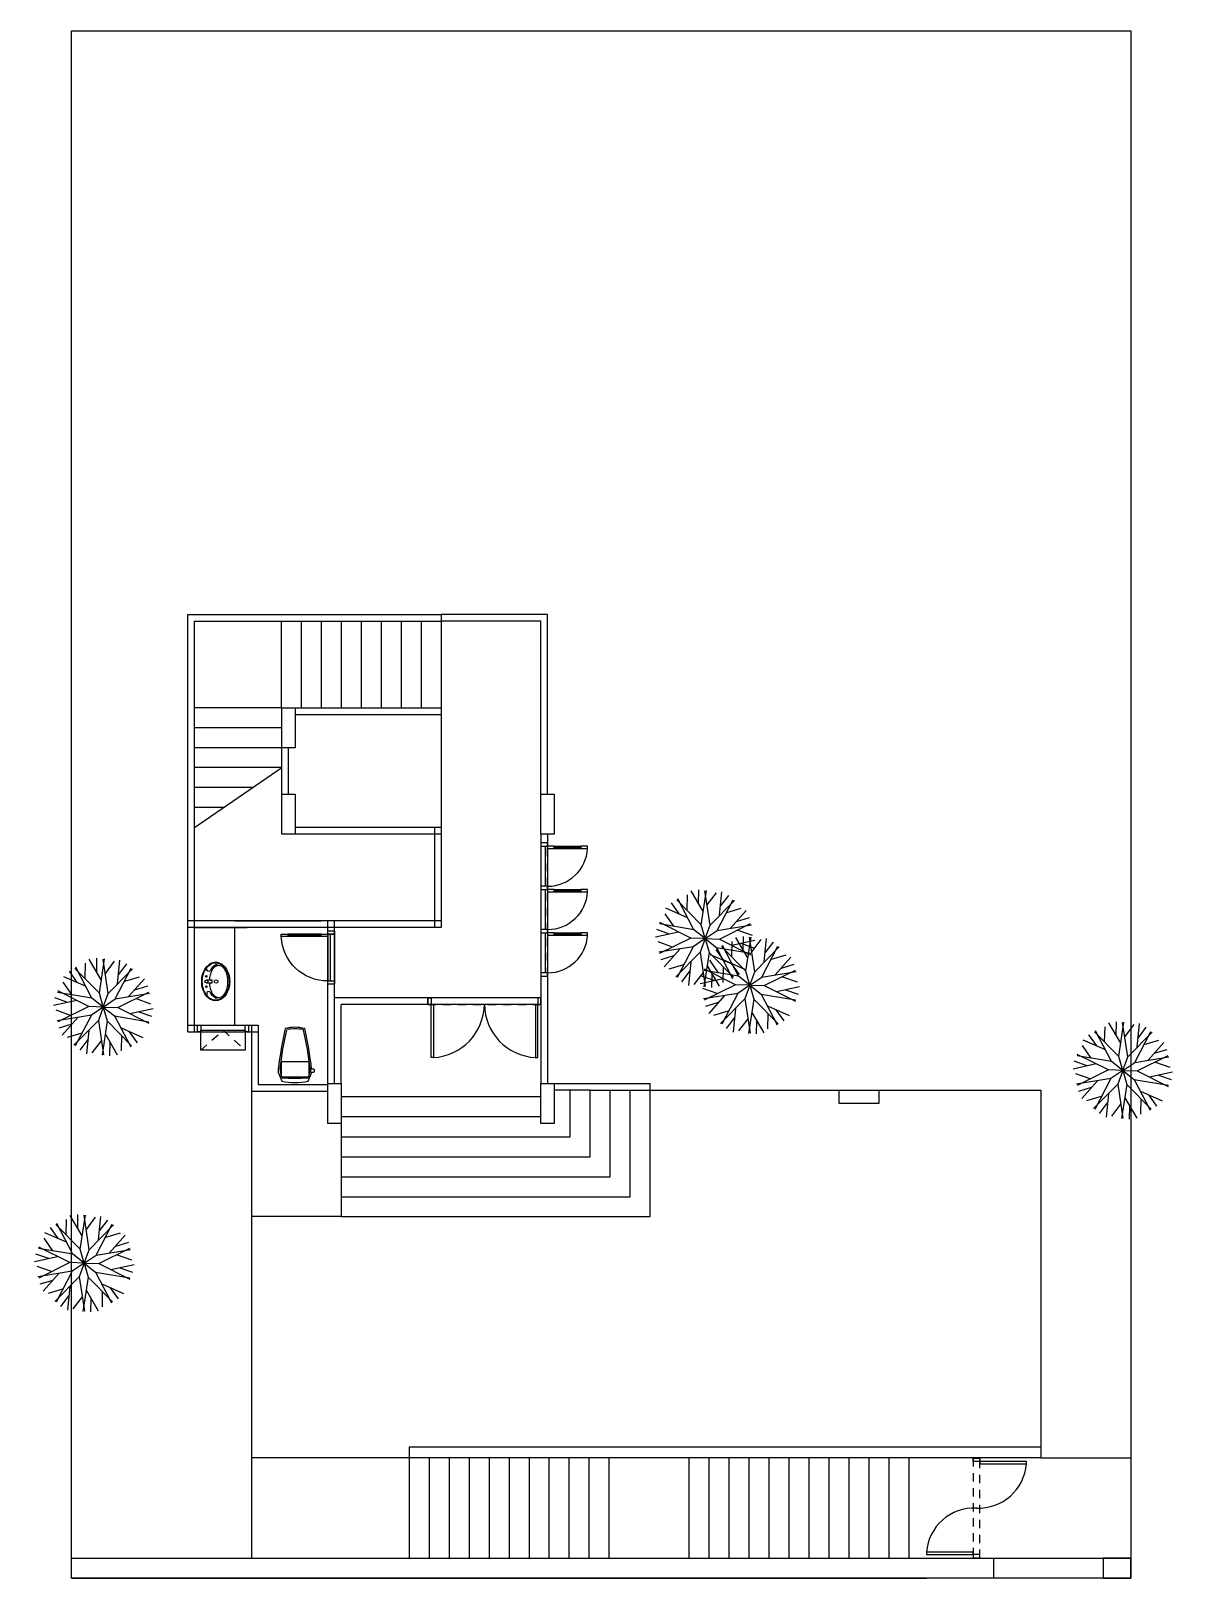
# Model space of a CAD drawing. Header units: inches. Extents: x 232 to 336, y -86 to 33.
# Drawn here: x 318.27 to 335.45, y -86.38 to -63.15 of the extents above; entities that cross this region are included whole.
import ezdxf

# ---------------------------------------------------------------- set-up
doc = ezdxf.new("R2010")
doc.units = ezdxf.units.IN
doc.header["$MEASUREMENT"] = 0
doc.linetypes.add('HIDDEN2', pattern=[0.1875, 0.125, -0.0625])
for name, color, linetype in [('CEILING', 6, 'HIDDEN2'), ('FUR', 9, 'Continuous'), ('HATCH', 251, 'Continuous'), ('line', 1, 'Continuous'), ('line2', 1, 'Continuous'), ('OPEN', 2, 'Continuous'), ('OPEN-3', 1, 'Continuous'), ('OPEN-4', 56, 'Continuous'), ('OPEN-5', 152, 'Continuous'), ('OPEN-DOT', 9, 'HIDDEN2'), ('OPEN-GLASS', 71, 'Continuous'), ('OPEN-GLASS2', 23, 'Continuous'), ('OPEN-GLASS3', 129, 'Continuous'), ('WARE-IN', 1, 'Continuous'), ('WARE-OUT', 15, 'Continuous')]:
    doc.layers.add(name, color=color, linetype=linetype)

# ---------------------------------------------------------------- blocks, each defined once
blk = doc.blocks.new('W-WC1')
at = {"layer": 'WARE-IN'}
for points in [[(0.198, 0.312), (-0.198, 0.312, 0.414214), (-0.206, 0.304), (-0.206, 0.096, 0.414214), (-0.198, 0.088), (0.198, 0.088)], [(0.198, 0.312, -0.414214), (0.206, 0.304), (0.206, 0.096, -0.414214), (0.198, 0.088)], [(0.22, 0.158), (0.254, 0.159, 0.405938)]]:
    blk.add_lwpolyline(points, format="xyb", dxfattribs=at)
for points in [[(0.25, 0.204), (0.227, 0.204)], [(0.239, 0.158), (0.239, 0.204)]]:
    blk.add_lwpolyline(points, dxfattribs=at)
for centre, radius, start, end in [((5.003, -0.38), 5.263, 167.1587, 173.5818), ((0.156, -1.511), 2.324, 93.8089, 96.8628), ((-0.156, -1.511), 2.324, 83.1372, 86.1911), ((0.121, 0.788), 0.008, 12.8413, 83.1372), ((-5.003, -0.38), 5.263, 6.4182, 12.8413), ((1.597, 0.426), 1.837, 186.7999, 190.8072), ((1.481, 41.869), 41.83, 267.6999, 267.9739), ((-1.481, 41.869), 41.83, 272.0261, 272.3001), ((-1.597, 0.426), 1.837, 349.1928, 353.2001)]:
    blk.add_arc(centre, radius, start, end, dxfattribs=at)
at = {"layer": 'WARE-OUT'}
blk.add_lwpolyline([(0.283, 0.159), (0.291, 0.167), (0.291, 0.196), (0.283, 0.204), (0.25, 0.204, 0.029221), (0.146, 0.812, 0.049393), (0, 0.832, 0.049393), (-0.146, 0.812, 0.029221), (-0.25, 0.204), (-0.254, 0.159), (-0.199, 0.02, 0.100832), (0.199, 0.02), (0.254, 0.159)], format="xyb", close=True, dxfattribs=at)
blk = doc.blocks.new('A$C8e920245')
at = {"layer": 'CEILING'}
blk.add_lwpolyline([(0, 0), (0.8, 0), (0.8, 0.1), (0, 0.1)], close=True, dxfattribs=at)
at = {"layer": 'OPEN'}
for points in [[(0, 0), (0.05, 0), (0.05, 0.1), (0, 0.1)], [(0.75, 0), (0.8, 0), (0.8, 0.1), (0.75, 0.1)]]:
    blk.add_lwpolyline(points, close=True, dxfattribs=at)
at = {"layer": 'OPEN-3'}
blk.add_arc((0.057, 0.107), 0.694, 359.4264, 87.7237, dxfattribs=at)
at = {"layer": 'OPEN-5'}
for p, q in [((0.05, 0.1), (0.75, 0.1)), ((0.05, 0.065), (0.75, 0.065)), ((0.05, 0), (0.75, 0))]:
    blk.add_line(p, q, dxfattribs=at)
at = {"layer": 'OPEN-GLASS'}
for points in [[(0.05, 0.7), (0.085, 0.7), (0.085, 0.8), (0.05, 0.8)], [(0.05, 0.1), (0.085, 0.1), (0.085, 0.2), (0.05, 0.2)]]:
    blk.add_lwpolyline(points, close=True, dxfattribs=at)
at = {"layer": 'OPEN-GLASS2'}
blk.add_line((0.068, 0.2), (0.068, 0.7), dxfattribs=at)
at = {"layer": 'OPEN-GLASS3'}
for p, q in [((0.05, 0.2), (0.05, 0.7)), ((0.085, 0.2), (0.085, 0.7))]:
    blk.add_line(p, q, dxfattribs=at)
blk = doc.blocks.new('W-BAS1')
at = {"layer": 'WARE-IN'}
blk.add_lwpolyline([(0, 0.01, -0.073221), (-0.112, 0.026, -0.084204), (-0.199, 0.07, -0.106479), (-0.266, 0.144, -0.152752), (-0.28, 0.211, -0.130923), (-0.261, 0.283, -0.106479), (-0.199, 0.352, -0.084204), (-0.112, 0.396, -0.073221), (0, 0.412, -0.073221), (0.112, 0.396, -0.084204), (0.199, 0.352, -0.106479), (0.261, 0.283, -0.130253), (0.28, 0.211, -0.130253), (0.261, 0.139, -0.106479), (0.199, 0.07, -0.084204), (0.112, 0.026, -0.073221)], format="xyb", close=True, dxfattribs=at)
for points in [[(-0.241, 0.245, 0.461537), (-0.241, 0.2, 0.183567), (-0.167, 0.134, -1.108785), (-0.197, 0.082, -0.453461)], [(-0.022, 0.121, -0.04309), (-0.098, 0.131, -0.069921), (-0.172, 0.16, -0.106037), (-0.229, 0.208), (-0.244, 0.255), (-0.229, 0.302, -0.106037), (-0.172, 0.35, -0.069921), (-0.098, 0.379, -0.056158), (0.001, 0.39, -0.056158)], [(0.001, 0.39, -0.056158), (0.099, 0.379, -0.069921), (0.174, 0.35, -0.106037), (0.234, 0.299), (0.246, 0.255), (0.23, 0.208, -0.106037), (0.174, 0.16, -0.069921), (0.099, 0.131, -0.044222), (0.022, 0.121, -0.056158)], [(0.242, 0.243, -0.440274), (0.241, 0.2, -0.183567), (0.167, 0.134, 1.108785), (0.197, 0.082, 0.453461)], [(0.022, 0.072), (0.022, 0.153, 0.414214), (0.015, 0.16), (-0.015, 0.16, 0.414214), (-0.022, 0.153), (-0.022, 0.072)]]:
    blk.add_lwpolyline(points, format="xyb", dxfattribs=at)
for centre, radius in [((0, 0.217), 0.027), ((-0.078, 0.072), 0.012), ((0, 0.072), 0.0221), ((0.078, 0.072), 0.012)]:
    blk.add_circle(centre, radius, dxfattribs=at)
at = {"layer": 'WARE-OUT'}
blk.add_lwpolyline([(0, 0.001, -0.073221), (-0.114, 0.018, -0.084204), (-0.204, 0.063, -0.106479), (-0.273, 0.139, -0.1519), (-0.289, 0.211, -0.130253), (-0.269, 0.288, -0.106479), (-0.204, 0.36, -0.084204), (-0.114, 0.404, -0.073221), (0, 0.421, -0.073221), (0.114, 0.404, -0.084204), (0.204, 0.36, -0.106479), (0.269, 0.288, -0.130253), (0.289, 0.211, -0.130253), (0.269, 0.134, -0.106479), (0.204, 0.063, -0.084204), (0.114, 0.018, -0.073221)], format="xyb", close=True, dxfattribs=at)
blk = doc.blocks.new('A$Caef44ac7')
at = {"layer": 'OPEN'}
for points in [[(0, 0), (0.05, 0), (0.05, 0.1), (0, 0.1)], [(0.72, 0), (0.77, 0), (0.77, 0.1), (0.72, 0.1)]]:
    blk.add_lwpolyline(points, close=True, dxfattribs=at)
at = {"layer": 'OPEN-3'}
blk.add_lwpolyline([(0.05, 0.075), (0.72, 0.075), (0.72, 0.375), (0.05, 0.375)], close=True, dxfattribs=at)
at = {"layer": 'OPEN-5'}
blk.add_line((0.05, 0), (0.72, 0), dxfattribs=at)
at = {"layer": 'OPEN-DOT'}
blk.add_line((0.05, 0.1), (0.72, 0.1), dxfattribs=at)
blk.add_lwpolyline([(0.05, 0.375), (0.385, 0.075), (0.72, 0.375)], dxfattribs=at)
blk = doc.blocks.new('A$Cca9231e2')
at = {"layer": 'CEILING'}
blk.add_lwpolyline([(0, 0), (2, 0), (2, 0.1), (0, 0.1)], close=True, dxfattribs=at)
at = {"layer": 'OPEN'}
for points in [[(0, 0), (0.05, 0), (0.05, 0.1), (0, 0.1)], [(0.65, 0), (0.7, 0), (0.7, 0.1), (0.65, 0.1)], [(1.3, 0), (1.35, 0), (1.35, 0.1), (1.3, 0.1)], [(1.95, 0), (2, 0), (2, 0.1), (1.95, 0.1)]]:
    blk.add_lwpolyline(points, close=True, dxfattribs=at)
at = {"layer": 'OPEN-3'}
for centre in [(0.05, 0.1), (0.7, 0.1), (1.35, 0.1)]:
    blk.add_arc(centre, 0.601, 0, 86.66153, dxfattribs=at)
at = {"layer": 'OPEN-5'}
for p, q in [((0.05, 0.1), (0.65, 0.1)), ((0.05, 0.065), (0.65, 0.065)), ((0.05, 0), (0.65, 0)), ((0.7, 0.1), (1.3, 0.1)), ((0.7, 0.065), (1.3, 0.065)), ((0.7, 0), (1.3, 0)), ((1.35, 0.1), (1.95, 0.1)), ((1.35, 0.065), (1.95, 0.065)), ((1.35, 0), (1.95, 0))]:
    blk.add_line(p, q, dxfattribs=at)
at = {"layer": 'OPEN-GLASS'}
for points in [[(0.05, 0.6), (0.085, 0.6), (0.085, 0.7), (0.05, 0.7)], [(0.7, 0.6), (0.735, 0.6), (0.735, 0.7), (0.7, 0.7)], [(1.35, 0.6), (1.385, 0.6), (1.385, 0.7), (1.35, 0.7)], [(0.05, 0.1), (0.085, 0.1), (0.085, 0.2), (0.05, 0.2)], [(0.7, 0.1), (0.735, 0.1), (0.735, 0.2), (0.7, 0.2)], [(1.35, 0.1), (1.385, 0.1), (1.385, 0.2), (1.35, 0.2)]]:
    blk.add_lwpolyline(points, close=True, dxfattribs=at)
at = {"layer": 'OPEN-GLASS2'}
for p, q in [((0.0675, 0.2), (0.0675, 0.6)), ((0.7175, 0.2), (0.7175, 0.6)), ((1.3675, 0.2), (1.3675, 0.6))]:
    blk.add_line(p, q, dxfattribs=at)
at = {"layer": 'OPEN-GLASS3'}
for p, q in [((0.05, 0.2), (0.05, 0.6)), ((0.085, 0.2), (0.085, 0.6)), ((0.7, 0.2), (0.7, 0.6)), ((0.735, 0.2), (0.735, 0.6)), ((1.35, 0.2), (1.35, 0.6)), ((1.385, 0.2), (1.385, 0.6))]:
    blk.add_line(p, q, dxfattribs=at)
blk = doc.blocks.new('A$Ccae7011b')
at = {"layer": 'CEILING'}
blk.add_lwpolyline([(0, 0), (1.7, 0), (1.7, 0.1), (0, 0.1)], close=True, dxfattribs=at)
at = {"layer": 'OPEN'}
for points in [[(0.05, 0.1), (0.085, 0.1), (0.085, 0.9), (0.05, 0.9)], [(1.65, 0.1), (1.615, 0.1), (1.615, 0.9), (1.65, 0.9)], [(0, 0), (0.05, 0), (0.05, 0.1), (0, 0.1)], [(1.7, 0), (1.65, 0), (1.65, 0.1), (1.7, 0.1)]]:
    blk.add_lwpolyline(points, close=True, dxfattribs=at)
at = {"layer": 'OPEN-4'}
for centre, start, end in [((0.042, 0.092), 0.5406, 86.9409), ((1.658, 0.092), 93.0591, 179.4594)]:
    blk.add_arc(centre, 0.808, start, end, dxfattribs=at)
blk = doc.blocks.new('A$Ca3b28c17')
at = {"layer": 'CEILING'}
blk.add_lwpolyline([(0, 0.7), (1.5, 0.7), (1.5, 0.8), (0, 0.8)], close=True, dxfattribs=at)
at = {"layer": 'OPEN'}
for points in [[(0.05, 0.8), (0.085, 0.8), (0.085, 1.5), (0.05, 1.5)], [(0, 0.7), (0.05, 0.7), (0.05, 0.8), (0, 0.8)], [(1.45, 0.7), (1.415, 0.7), (1.415, 0), (1.45, 0)], [(1.5, 0.7), (1.45, 0.7), (1.45, 0.8), (1.5, 0.8)]]:
    blk.add_lwpolyline(points, close=True, dxfattribs=at)
at = {"layer": 'OPEN-4'}
for centre, start, end in [((0.034, 0.784), 357.2486, 85.9225), ((1.466, 0.716), 177.2486, 265.9225)]:
    blk.add_arc(centre, 0.717, start, end, dxfattribs=at)
blk = doc.blocks.new('A$Cb22fbed4')
at = {"layer": 'HATCH', "color": 106, "elevation": 16.481}
for points in [[(0.393, 0.65), (0.276, 0.818)], [(0.349, 0.716), (0.342, 0.832)], [(0.429, 0.416), (0.386, 0.533), (0.407, 0.832)], [(0.463, 0.536), (0.395, 0.829)], [(0.425, 0.708), (0.496, 0.819)], [(0.537, 0.627), (0.541, 0.831)], [(0.54, 0.706), (0.603, 0.804)], [(0.188, 0.611), (0.114, 0.701)], [(0.386, 0.533), (0.159, 0.73)], [(0.429, 0.416), (0.325, 0.485), (0.167, 0.74)], [(0.254, 0.65), (0.247, 0.781)], [(0.429, 0.416), (0.463, 0.536), (0.656, 0.766)], [(0.527, 0.494), (0.644, 0.77)], [(0.597, 0.655), (0.72, 0.702)], [(0.64, 0.523), (0.764, 0.686)], [(0.15, 0.502), (0.067, 0.604)], [(0.262, 0.584), (0.069, 0.651)], [(0.429, 0.416), (0.527, 0.494), (0.818, 0.566)], [(0.554, 0.422), (0.811, 0.576)], [(0.689, 0.585), (0.798, 0.628)], [(0.196, 0.454), (0, 0.395)], [(0.12, 0.432), (0.006, 0.462)], [(0.325, 0.485), (0.026, 0.512)], [(0.429, 0.416), (0.305, 0.411), (0.027, 0.524)], [(0.429, 0.416), (0.332, 0.338), (0.04, 0.267)], [(0.305, 0.411), (0.047, 0.257)], [(0.429, 0.416), (0.396, 0.296), (0.202, 0.067)], [(0.429, 0.416), (0.554, 0.422), (0.832, 0.308)], [(0.429, 0.416), (0.533, 0.347), (0.692, 0.092)], [(0.429, 0.416), (0.473, 0.299), (0.451, 0)], [(0.663, 0.379), (0.859, 0.438)], [(0.706, 0.511), (0.833, 0.477)], [(0.153, 0.322), (0.026, 0.356)], [(0.218, 0.309), (0.095, 0.146)], [(0.332, 0.338), (0.214, 0.062)], [(0.396, 0.296), (0.463, 0.004)], [(0.473, 0.299), (0.699, 0.102)], [(0.533, 0.347), (0.832, 0.321)], [(0.739, 0.4), (0.852, 0.371)], [(0.169, 0.247), (0.061, 0.204)], [(0.261, 0.177), (0.138, 0.13)], [(0.321, 0.206), (0.317, 0.001)], [(0.466, 0.183), (0.582, 0.015)], [(0.596, 0.249), (0.789, 0.181)], [(0.604, 0.183), (0.612, 0.051)], [(0.67, 0.221), (0.745, 0.131)], [(0.318, 0.127), (0.255, 0.028)], [(0.434, 0.124), (0.362, 0.014)], [(0.51, 0.117), (0.517, 0)]]:
    blk.add_lwpolyline(points, dxfattribs=at)

msp = doc.modelspace()

# ---------------------------------------------------------------- linework, layer by layer
at = {"color": 3}
for p, q in [((322.622, -76.509), (320.622, -76.509)), ((321.322, -76.509), (322.622, -76.509)), ((322.622, -76.609), (321.322, -76.609))]:
    msp.add_line(p, q, dxfattribs=at)
msp.add_lwpolyline([(322.622, -76.609), (320.722, -76.609)], dxfattribs=at)
at = {"layer": 'line', "color": 3}
for points in [[(324.422, -76.609), (320.622, -76.609), (320.622, -71.909), (324.422, -71.909)], [(320.722, -76.609), (321.513, -76.609)], [(321.322, -76.609), (321.322, -78.078)], [(322.724, -79.069), (322.724, -76.509)], [(322.824, -78.951), (322.824, -76.509)], [(322.724, -76.709), (322.824, -76.709)], [(320.622, -78.078), (321.676, -78.078)], [(320.622, -78.178), (321.676, -78.178)]]:
    msp.add_lwpolyline(points, dxfattribs=at)
msp.add_lwpolyline([(320.722, -72.009), (324.422, -72.009), (324.422, -76.509), (320.722, -76.509)], close=True, dxfattribs=at)
at = {"layer": 'line2', "color": 3}
for points in [[(318.877, -63.147), (334.777, -63.147), (334.777, -86.377), (318.877, -86.377)], [(322.03, -73.309), (324.422, -73.309), (324.422, -75.209), (322.03, -75.209)], [(322.23, -73.909), (322.03, -73.909), (322.03, -73.309), (322.23, -73.309)], [(322.23, -75.209), (322.03, -75.209), (322.03, -74.609), (322.23, -74.609)], [(325.922, -74.609), (326.122, -74.609), (326.122, -75.209), (325.922, -75.209)], [(322.724, -78.951), (322.924, -78.951), (322.924, -79.551), (322.724, -79.551)], [(325.922, -78.951), (326.122, -78.951), (326.122, -79.551), (325.922, -79.551)], [(330.395, -79.051), (330.995, -79.051), (330.995, -79.251), (330.395, -79.251)], [(318.877, -86.077), (332.713, -86.077), (332.713, -86.377), (318.877, -86.377)], [(334.358, -86.377), (334.777, -86.377), (334.777, -86.077), (334.358, -86.077)]]:
    msp.add_lwpolyline(points, close=True, dxfattribs=at)
for points in [[(322.022, -72.009), (322.022, -73.309)], [(322.322, -72.009), (322.322, -73.309)], [(322.622, -72.009), (322.622, -73.309)], [(322.922, -72.009), (322.922, -73.309)], [(323.222, -72.009), (323.222, -73.309)], [(323.522, -72.009), (323.522, -73.309)], [(323.822, -72.009), (323.822, -73.309)], [(324.122, -72.009), (324.122, -73.309)], [(324.422, -71.909), (324.422, -72.009)], [(326.022, -74.609), (326.022, -71.909), (324.422, -71.909)], [(324.422, -72.009), (324.422, -73.309)], [(325.922, -74.609), (325.922, -72.009), (324.422, -72.009)], [(322.03, -73.309), (320.722, -73.309)], [(322.03, -73.609), (320.722, -73.609)], [(322.23, -73.409), (324.422, -73.409)], [(322.03, -73.909), (320.722, -73.909)], [(322.13, -74.609), (322.13, -73.909)], [(322.03, -74.209), (320.722, -74.209)], [(320.722, -75.109), (322.03, -74.209)], [(321.594, -74.509), (320.722, -74.509)], [(321.158, -74.809), (320.722, -74.809)], [(324.422, -75.109), (322.23, -75.109)], [(324.322, -75.109), (324.322, -76.609)], [(324.422, -75.209), (324.422, -76.509)], [(325.922, -75.209), (325.922, -78.951)], [(326.022, -75.209), (326.022, -78.951)], [(320.622, -78.178), (320.622, -76.509)], [(320.721, -78.178), (320.722, -76.509)], [(324.422, -76.509), (324.422, -76.609)], [(325.922, -77.663), (322.824, -77.663)], [(325.922, -77.763), (322.924, -77.763)], [(322.924, -78.951), (322.924, -77.763)], [(321.576, -78.078), (321.576, -79.069), (322.724, -79.069)], [(321.676, -78.078), (321.676, -78.969), (322.724, -78.969)], [(326.122, -78.951), (327.562, -78.951)], [(327.562, -79.051), (327.562, -78.951)], [(321.576, -79.069), (321.576, -86.077)], [(322.924, -79.751), (325.922, -79.751), (326.362, -79.751), (326.362, -79.051)], [(322.924, -80.051), (325.922, -80.051), (326.662, -80.051), (326.662, -79.051), (326.122, -79.051)], [(322.924, -80.351), (325.922, -80.351), (326.962, -80.351), (326.962, -79.051)], [(322.924, -80.651), (325.922, -80.651), (327.262, -80.651), (327.262, -79.051)], [(322.924, -80.951), (325.922, -80.951), (327.562, -80.951), (327.562, -79.051)], [(324.222, -79.151), (322.924, -79.151)], [(325.922, -79.151), (324.222, -79.151)], [(326.662, -79.051), (327.562, -79.051)], [(327.562, -79.051), (333.426, -79.051), (333.426, -84.573)], [(325.922, -79.451), (322.924, -79.451)], [(322.924, -79.551), (322.924, -80.951)], [(322.924, -80.951), (321.576, -80.951)], [(333.426, -84.413), (323.942, -84.413)], [(323.942, -84.413), (323.942, -86.077)], [(333.426, -84.573), (321.576, -84.573)], [(324.242, -84.573), (324.242, -86.077)], [(324.542, -84.573), (324.542, -86.077)], [(324.842, -84.573), (324.842, -86.077)], [(325.142, -84.573), (325.142, -86.077)], [(325.442, -84.573), (325.442, -86.077)], [(325.742, -84.573), (325.742, -86.077)], [(326.042, -84.573), (326.042, -86.077)], [(326.342, -84.573), (326.342, -86.077)], [(326.642, -84.573), (326.642, -86.077)], [(326.942, -84.573), (326.942, -86.077)], [(328.142, -84.573), (328.142, -86.077)], [(328.442, -84.573), (328.442, -86.077)], [(328.742, -84.573), (328.742, -86.077)], [(329.042, -84.573), (329.042, -86.077)], [(329.342, -84.573), (329.342, -86.077)], [(329.642, -84.573), (329.642, -86.077)], [(329.942, -84.573), (329.942, -86.077)], [(330.242, -84.573), (330.242, -86.077)], [(330.542, -84.573), (330.542, -86.077)], [(330.842, -84.573), (330.842, -86.077)], [(331.142, -84.573), (331.142, -86.077)], [(331.442, -84.573), (331.442, -86.077)], [(333.426, -84.573), (334.777, -84.573)], [(334.777, -84.573), (334.777, -86.077)], [(318.877, -86.077), (331.71, -86.077)], [(331.71, -86.077), (334.777, -86.077)], [(318.877, -86.377), (331.71, -86.377)]]:
    msp.add_lwpolyline(points, dxfattribs=at)

# ---------------------------------------------------------------- block references
at = {"layer": 'FUR', "rotation": 269.9999999999999}
msp.add_blockref('W-BAS1', (320.828, -77.42), dxfattribs=at)
at = {"layer": 'FUR'}
msp.add_blockref('W-WC1', (322.229, -78.938), dxfattribs=at)
at = {"layer": 'line', "color": 3, "xscale": 1.737345794992221, "yscale": 1.737345794992221, "zscale": 1.737345794992221, "rotation": 355.5125417259276}
for p in [(327.586, -77.439, -28.633), (328.257, -78.138, -28.633), (318.552, -78.466, -28.633), (333.854, -79.418, -28.633), (318.266, -82.312, -28.633)]:
    msp.add_blockref('A$Cb22fbed4', p, dxfattribs=at)
at = {"layer": 'line', "color": 3, "xscale": -1, "rotation": 90}
msp.add_blockref('A$C8e920245', (322.824, -76.66), dxfattribs=at)
at = {"layer": 'line2', "color": 3}
for name, p, rotation in [('A$Cca9231e2', (325.922, -75.338), 270), ('A$Ccae7011b', (325.922, -77.663), 180), ('A$Ca3b28c17', (333.208, -86.076), 90)]:
    msp.add_blockref(name, p, dxfattribs=dict(at, rotation=rotation))
at = {"layer": 'line2', "color": 3, "xscale": -1, "rotation": 180}
msp.add_blockref('A$Caef44ac7', (320.764, -78.078), dxfattribs=at)

doc.saveas('drawing.dxf')
